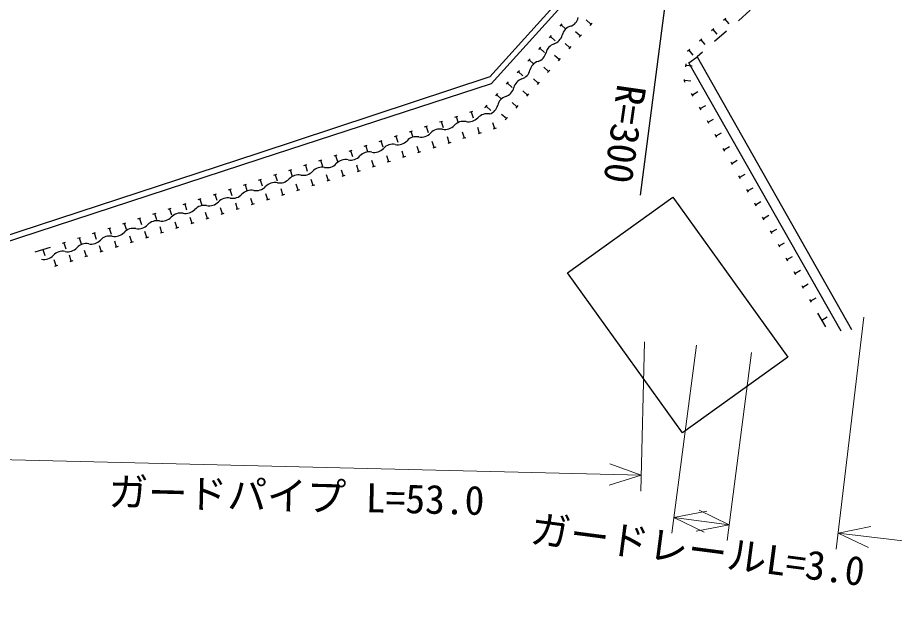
# Model space of a CAD drawing. Units: millimetres, scale not verified. Extents: x 40000 to 680000, y 20000 to 380000.
# Drawn here: x 374468 to 429804, y 244499 to 282372 of the extents above; entities that cross this region are included whole.
import ezdxf
from ezdxf.enums import TextEntityAlignment as Align

# ---------------------------------------------------------------- set-up
doc = ezdxf.new("R2010")
doc.units = ezdxf.units.MM
doc.header["$LTSCALE"] = 1000
for name, color, linetype, lineweight in [('M-BGD', 7, 'Continuous', 25), ('M-BMK-SRVR', 3, 'Continuous', 25), ('M-STR-HTXT', 7, 'Continuous', 13)]:
    doc.layers.add(name, color=color, linetype=linetype, lineweight=lineweight)
doc.styles.add('ＭＳ ゴシック', font='')
doc.styles.get('ＭＳ ゴシック').set_extended_font_data('MS Gothic')

msp = doc.modelspace()

# ---------------------------------------------------------------- linework, layer by layer
at = {"layer": 'M-BGD'}
for p, q in [((420706, 282831), (419954, 282172)), ((410652, 281949), (410354, 282216)), ((419016, 282209), (419167, 282340)), ((419091, 282274), (419354, 281972)), ((408707, 281835), (408842, 281982)), ((408775, 281908), (409069, 281638)), ((410718, 282024), (410585, 281875)), ((418261, 281553), (418412, 281684)), ((408030, 281099), (408165, 281246)), ((408098, 281172), (408392, 280902)), ((409984, 281204), (409686, 281471)), ((410051, 281279), (409918, 281130)), ((418336, 281619), (418599, 281317)), ((419203, 281512), (418451, 280852)), ((409317, 280459), (409019, 280726)), ((417506, 280897), (417657, 281028)), ((417581, 280963), (417844, 280661)), ((407353, 280363), (407489, 280510)), ((407421, 280436), (407715, 280165)), ((409384, 280534), (409251, 280385)), ((416751, 280242), (416902, 280373)), ((416826, 280307), (417089, 280005)), ((417699, 280193), (417360, 279895)), ((406676, 279627), (406812, 279774)), ((406744, 279700), (407038, 279429)), ((408650, 279715), (408352, 279981)), ((408717, 279789), (408583, 279640)), ((416636, 279259), (416653, 279459)), ((405999, 278891), (406135, 279038)), ((406067, 278964), (406361, 278693)), ((407983, 278970), (407685, 279236)), ((408050, 279044), (407916, 278895)), ((416644, 279359), (417043, 279324)), ((407316, 278225), (407018, 278492)), ((416556, 278359), (416565, 278462)), ((416604, 278276), (416556, 278359)), ((416561, 278411), (416959, 278375)), ((405322, 278155), (405458, 278302)), ((405390, 278228), (405684, 277957)), ((407382, 278299), (407249, 278150)), ((404645, 277419), (404781, 277566)), ((404713, 277492), (405007, 277221)), ((406649, 277480), (406351, 277747)), ((406715, 277554), (406582, 277405)), ((417102, 277408), (417002, 277582)), ((417052, 277495), (417399, 277694)), ((403960, 276695), (403989, 276705)), ((403989, 276705), (404104, 276830)), ((404046, 276767), (404341, 276496)), ((405981, 276735), (405684, 277002)), ((406048, 276809), (405915, 276660)), ((417599, 276541), (417500, 276715)), ((417550, 276628), (417896, 276827)), ((402056, 276083), (402246, 276145)), ((403008, 276389), (403198, 276451)), ((403103, 276420), (403226, 276039)), ((405314, 275990), (405016, 276257)), ((401104, 275777), (401294, 275839)), ((401199, 275808), (401322, 275427)), ((402151, 276114), (402274, 275733)), ((404578, 275352), (404459, 275734)), ((405381, 276064), (405248, 275915)), ((418097, 275674), (417998, 275847)), ((418047, 275761), (418394, 275960)), ((399200, 275165), (399390, 275227)), ((399295, 275196), (399418, 274815)), ((400152, 275471), (400342, 275533)), ((400247, 275502), (400370, 275121)), ((402669, 274755), (402550, 275136)), ((403624, 275054), (403504, 275435)), ((403719, 275083), (403528, 275024)), ((404674, 275382), (404483, 275322)), ((418545, 274893), (418892, 275092)), ((397296, 274553), (397486, 274615)), ((397391, 274584), (397513, 274203)), ((398248, 274859), (398438, 274921)), ((398343, 274890), (398466, 274509)), ((400761, 274157), (400641, 274539)), ((401715, 274456), (401596, 274838)), ((401811, 274486), (401620, 274426)), ((402765, 274785), (402574, 274725)), ((418595, 274807), (418496, 274980)), ((395392, 273941), (395582, 274003)), ((395487, 273972), (395609, 273591)), ((396344, 274247), (396534, 274309)), ((396439, 274278), (396561, 273897)), ((398852, 273560), (398733, 273941)), ((399807, 273858), (399687, 274240)), ((400856, 274187), (400665, 274127)), ((419093, 273939), (418993, 274113)), ((419043, 274026), (419390, 274225)), ((393488, 273329), (393678, 273391)), ((393583, 273360), (393705, 272979)), ((394440, 273635), (394630, 273697)), ((394535, 273666), (394657, 273285)), ((397898, 273261), (397778, 273643)), ((398948, 273589), (398757, 273530)), ((399902, 273888), (399711, 273829)), ((419541, 273159), (419888, 273358)), ((392536, 273023), (392726, 273085)), ((392631, 273054), (392753, 272673)), ((395989, 272663), (395870, 273045)), ((396944, 272962), (396824, 273344)), ((397039, 272992), (396848, 272932)), ((397993, 273291), (397802, 273231)), ((419591, 273072), (419491, 273246)), ((390632, 272411), (390822, 272473)), ((390727, 272442), (390849, 272061)), ((391584, 272717), (391774, 272779)), ((391679, 272748), (391801, 272367)), ((394081, 272066), (393961, 272447)), ((395035, 272364), (394915, 272746)), ((395130, 272394), (394939, 272335)), ((396085, 272693), (395894, 272633)), ((420089, 272205), (419989, 272378)), ((420039, 272292), (420386, 272491)), ((388728, 271799), (388918, 271861)), ((388823, 271830), (388945, 271449)), ((389680, 272105), (389870, 272167)), ((389775, 272136), (389897, 271755)), ((392172, 271468), (392052, 271850)), ((393126, 271767), (393007, 272149)), ((393222, 271797), (393031, 271737)), ((394176, 272096), (393985, 272036)), ((386824, 271187), (387014, 271248)), ((386919, 271218), (387041, 270837)), ((387776, 271493), (387966, 271555)), ((387871, 271524), (387993, 271143)), ((390263, 270871), (390144, 271252)), ((391218, 271169), (391098, 271551)), ((391313, 271199), (391122, 271139)), ((392267, 271498), (392077, 271438)), ((420587, 271338), (420487, 271511)), ((420537, 271424), (420884, 271623)), ((384920, 270575), (385110, 270636)), ((385015, 270606), (385137, 270225)), ((385872, 270881), (386062, 270942)), ((385967, 270912), (386089, 270531)), ((388355, 270273), (388235, 270655)), ((389309, 270572), (389189, 270953)), ((389404, 270602), (389214, 270542)), ((390359, 270900), (390168, 270841)), ((421085, 270470), (420985, 270644)), ((421035, 270557), (421382, 270756)), ((383967, 270269), (384158, 270330)), ((384063, 270300), (384185, 269919)), ((386446, 269675), (386327, 270057)), ((387400, 269974), (387281, 270356)), ((388450, 270303), (388259, 270243)), ((382063, 269657), (382254, 269718)), ((382159, 269688), (382281, 269307)), ((383015, 269963), (383206, 270024)), ((383111, 269994), (383233, 269613)), ((385492, 269377), (385372, 269758)), ((386541, 269705), (386351, 269646)), ((387496, 270004), (387305, 269944)), ((421582, 269603), (421483, 269777)), ((421533, 269690), (421880, 269889)), ((380159, 269045), (380350, 269106)), ((380255, 269076), (380377, 268695)), ((381111, 269351), (381302, 269412)), ((381207, 269382), (381329, 269001)), ((383583, 268779), (383464, 269161)), ((384537, 269078), (384418, 269460)), ((384633, 269108), (384442, 269048)), ((385587, 269406), (385396, 269347)), ((422030, 268823), (422377, 269022)), ((378255, 268433), (378446, 268494)), ((378351, 268464), (378473, 268083)), ((379207, 268739), (379398, 268800)), ((379303, 268770), (379425, 268389)), ((381674, 268181), (381555, 268563)), ((382629, 268480), (382509, 268862)), ((382724, 268510), (382533, 268450)), ((383678, 268809), (383488, 268749)), ((422080, 268736), (421981, 268909)), ((375590, 267576), (376542, 267882)), ((377303, 268127), (377494, 268188)), ((377398, 268158), (377521, 267777)), ((379766, 267584), (379646, 267966)), ((380720, 267883), (380601, 268264)), ((380816, 267913), (380625, 267853)), ((381770, 268211), (381579, 268152)), ((422578, 267869), (422479, 268042)), ((422528, 267955), (422875, 268154)), ((376066, 267729), (376188, 267349)), ((377857, 266986), (377738, 267368)), ((378811, 267285), (378692, 267667)), ((378907, 267315), (378716, 267255)), ((379861, 267614), (379670, 267554)), ((423026, 267088), (423373, 267287)), ((376903, 266688), (376783, 267069)), ((377953, 267016), (377762, 266956)), ((423076, 267001), (422976, 267175)), ((376998, 266717), (376807, 266658)), ((423574, 266134), (423474, 266308)), ((423524, 266221), (423871, 266420)), ((424072, 265267), (423972, 265440)), ((424022, 265354), (424369, 265553)), ((424570, 264400), (424470, 264573)), ((424520, 264486), (424867, 264685)), ((425466, 262839), (424968, 263706)), ((425217, 263272), (425564, 263471))]:
    msp.add_line(p, q, dxfattribs=at)
for points in [[(420721, 296670), (421003, 296605), (404360, 278177), (389756, 273440), (373366, 268061)], [(419808, 295838), (404271, 278634), (389640, 273795), (373250, 268415)], [(426431, 262566), (416830, 279516), (417360, 279895), (427095, 262668)]]:
    msp.add_lwpolyline(points, dxfattribs=at)
msp.add_lwpolyline([(415813, 271035), (423086, 260930), (416439, 256146), (409166, 266251)], close=True, dxfattribs=at)
for centre, radius, start, end in [((409118, 282539), 756, 287.5998, 347.1872), ((409576, 281097), 756, 107.5998, 167.1872), ((408100, 281432), 756, 287.5998, 347.1872), ((408558, 279990), 756, 107.5998, 167.1872), ((407082, 280326), 756, 287.5998, 347.1872), ((407540, 278884), 756, 107.5998, 167.1872), ((406064, 279219), 756, 287.5998, 347.1872), ((406522, 277777), 756, 107.5998, 167.1872), ((405046, 278112), 756, 287.5998, 347.1872), ((405504, 276670), 756, 107.5998, 167.1872), ((404029, 277006), 756, 287.5998, 347.1872), ((404106, 275484), 815, 79.2762, 136.6458), ((402617, 275002), 815, 79.2762, 136.6458), ((402921, 276603), 815, 259.2762, 316.6458), ((399944, 275638), 815, 259.2762, 316.6458), ((401129, 274519), 815, 79.2762, 136.6458), ((401433, 276120), 815, 259.2762, 316.6458), ((398456, 275155), 815, 259.2762, 316.6458), ((399641, 274037), 815, 79.2762, 136.6458), ((396968, 274673), 815, 259.2762, 316.6458), ((398153, 273554), 815, 79.2762, 136.6458), ((395177, 272589), 815, 79.2762, 136.6458), ((395480, 274191), 815, 259.2762, 316.6458), ((396665, 273072), 815, 79.2762, 136.6458), ((393688, 272107), 815, 79.2762, 136.6458), ((393992, 273708), 815, 259.2762, 316.6458), ((392200, 271625), 815, 79.2762, 136.6458), ((392503, 273226), 815, 259.2762, 316.6458), ((389527, 272261), 815, 259.2762, 316.6458), ((390712, 271142), 815, 79.2762, 136.6458), ((391015, 272743), 815, 259.2762, 316.6458), ((388039, 271778), 815, 259.2762, 316.6458), ((389224, 270660), 815, 79.2762, 136.6458), ((386551, 271296), 815, 259.2762, 316.6458), ((387736, 270177), 815, 79.2762, 136.6458), ((385063, 270814), 815, 259.2762, 316.6458), ((386247, 269695), 815, 79.2762, 136.6458), ((383271, 268730), 815, 79.2762, 136.6458), ((383574, 270331), 815, 259.2762, 316.6458), ((384759, 269212), 815, 79.2762, 136.6458), ((381783, 268248), 815, 79.2762, 136.6458), ((382086, 269849), 815, 259.2762, 316.6458), ((380295, 267765), 815, 79.2762, 136.6458), ((380598, 269366), 815, 259.2762, 316.6458), ((377622, 268402), 815, 259.2762, 316.6458), ((378807, 267283), 815, 79.2762, 136.6458), ((379110, 268884), 815, 259.2762, 316.6458), ((376133, 267919), 815, 259.2762, 316.6458), ((377318, 266800), 815, 79.2762, 136.6458)]:
    msp.add_arc(centre, radius, start, end, dxfattribs=at)
at = {"layer": 'M-BMK-SRVR'}
msp.add_line((418372, 306665), (413749, 271162), dxfattribs=at)
at = {"layer": 'M-STR-HTXT'}
for p, q in [((427867, 263452), (426131, 248821)), ((414024, 261890), (413794, 252476)), ((417316, 261691), (415761, 249820)), ((420793, 261235), (419238, 249364)), ((370405, 254533), (413819, 253476)), ((413819, 253476), (411836, 254191)), ((413819, 253476), (411803, 252858)), ((419368, 250356), (417471, 251276)), ((415891, 250811), (417960, 251212)), ((415891, 250811), (419368, 250356)), ((415891, 250811), (417787, 249890)), ((419368, 250356), (417298, 249954)), ((426248, 249814), (428313, 250240)), ((426248, 249814), (471043, 244499)), ((426248, 249814), (428156, 248916))]:
    msp.add_line(p, q, dxfattribs=at)

# ---------------------------------------------------------------- texts
at = {"layer": 'M-BMK-SRVR', "style": 'ＭＳ ゴシック'}
msp.add_text('R=300', height=1833, rotation=261.87, dxfattribs=at).set_placement((413237, 278102), align=Align.MIDDLE_LEFT)
at = {"layer": 'M-STR-HTXT', "style": 'ＭＳ ゴシック'}
for s, rotation, p in [('ガードパイプ L=53.0', 358.605, (392032, 250706)), ('ガードレールL=3.0', 352.536, (417201, 247311))]:
    msp.add_text(s, height=1833, rotation=rotation, dxfattribs=at).set_placement(p, align=Align.BOTTOM_CENTER)

doc.saveas('drawing.dxf')
